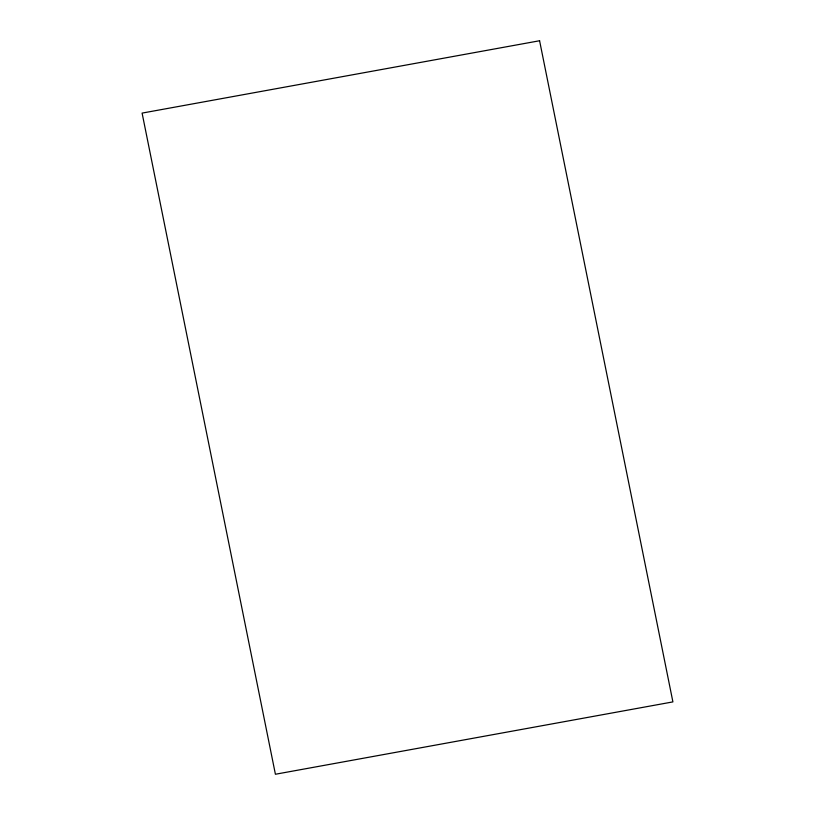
<?xml version="1.0" encoding="UTF-8"?>
<svg xmlns="http://www.w3.org/2000/svg" width="815" height="815" viewBox="0 0 815 815"><rect width="100%" height="100%" fill="white"/><g stroke="black" fill="none" stroke-linecap="round" stroke-linejoin="round"><path stroke-width="1.22" d="M539.591 40.75L142.095 113.102L275.409 774.25L672.905 701.898L539.591 40.75"/></g></svg>
